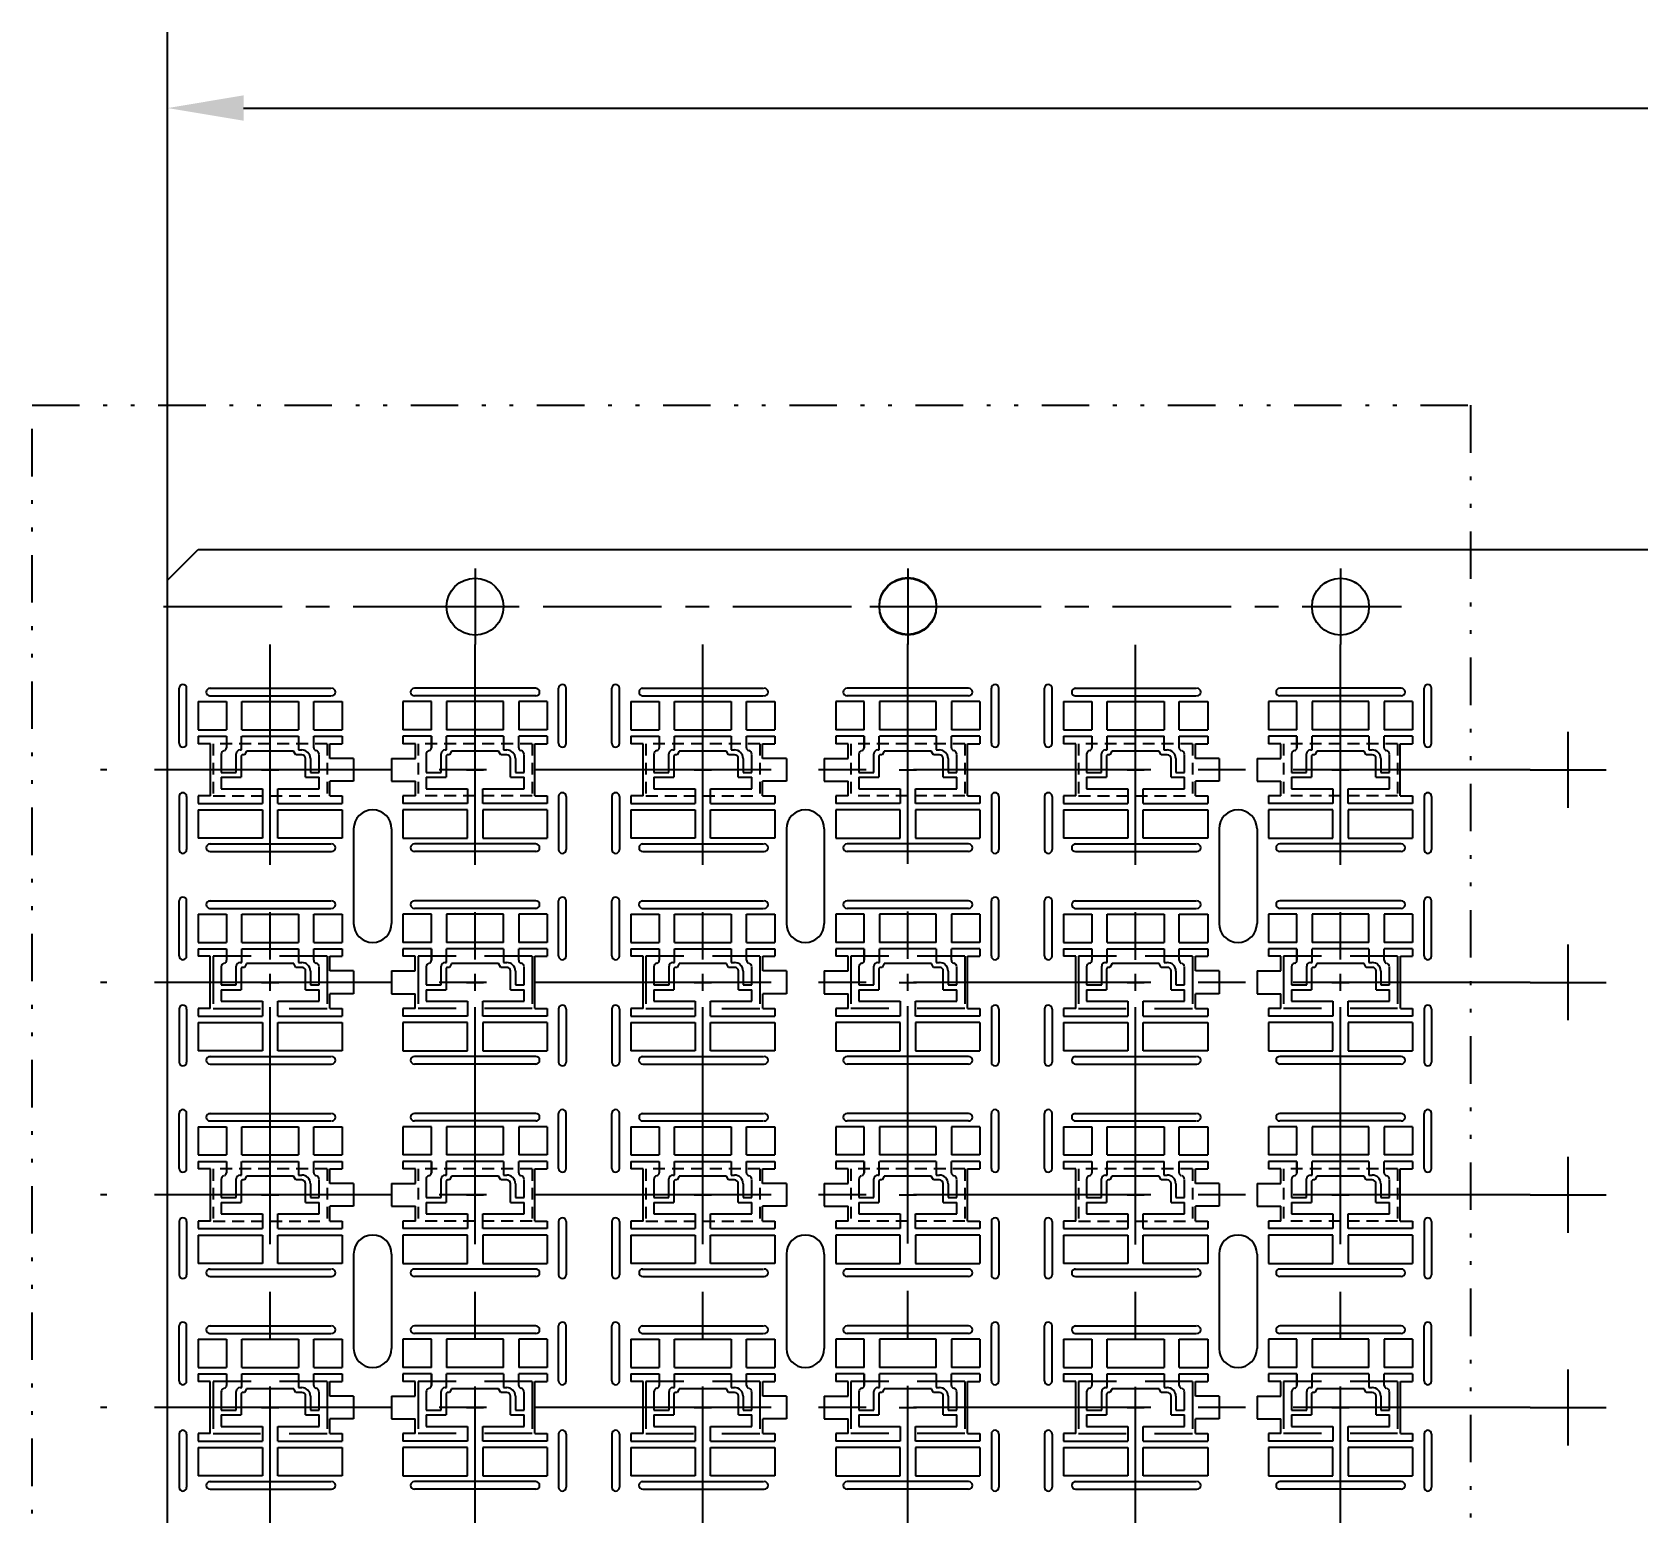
# Model space of a CAD drawing. Extents: x -243 to 181, y -292 to 90.
# Drawn here: x -233.94 to -191.63, y -205.89 to -166.88 of the extents above; entities that cross this region are included whole.
import ezdxf

# ---------------------------------------------------------------- set-up
doc = ezdxf.new("R2010")
doc.units = 0
doc.header["$LTSCALE"] = 2.5
doc.header["$MEASUREMENT"] = 0
doc.header["$PDMODE"] = 34
for name, pattern in [('CENTER', [2, 1.25, -0.25, 0.25, -0.25]), ('CENTERX2', [4, 2.5, -0.5, 0.5, -0.5]), ('DASHED', [0.8, 0.5, -0.3]), ('DIVIDE', [1.25, 0.5, -0.25, 0, -0.25, 0, -0.25])]:
    doc.linetypes.add(name, pattern=pattern)
doc.layers.get('DEFPOINTS').update_dxf_attribs({"linetype": 'CONTINUOUS'})
for name, color, linetype in [('BORDER', 10, 'DASHED'), ('CENTER', 7, 'CENTER'), ('DIM', 7, 'CONTINUOUS'), ('INNERFRAME', 5, 'CONTINUOUS'), ('LF', 5, 'CONTINUOUS')]:
    doc.layers.add(name, color=color, linetype=linetype)
doc.styles.get("Standard").update_dxf_attribs({"font": 'txt.shx', "height": 3})
doc.dimstyles.new('DIM-B', dxfattribs={"dimscale": 2, "dimtxt": 3, "dimasz": 1, "dimexe": 1, "dimexo": 0, "dimgap": 1, "dimtad": 0, "dimtih": 1, "dimtoh": 1, "dimdec": 3, "dimlfac": 0.05, "dimzin": 0, "dimdsep": 46, "dimtxsty": 'STANDARD', "dimcen": 0.5, "dimadec": 0, "dimazin": 0, "dimtp": 0.025, "dimtm": 0.025, "dimtfac": 1, "dimtdec": 3, "dimtofl": 0, "dimtmove": 0, "dimatfit": 3, "dimfxl": 1, "dimtolj": 1, "dimtzin": 0, "dimarcsym": 0})

# ---------------------------------------------------------------- blocks, each defined once
blk = doc.blocks.new('*D6')
at = {"layer": 'DEFPOINTS', "color": 0, "transparency": 16777216}
for p in [(110.417, 652.373), (-116.983, 639.933), (110.417, 639.933)]:
    blk.add_point(p, dxfattribs=at)
at = {"layer": 'DIM', "color": 0, "lineweight": -2, "transparency": 16777216}
for p, q in [((-116.983, 639.933), (-116.983, 654.373)), ((110.417, 639.933), (110.417, 654.373)), ((-114.983, 652.373), (-20.533, 652.373)), ((108.417, 652.373), (13.967, 652.373))]:
    blk.add_line(p, q, dxfattribs=at)
at = {"layer": 'DIM', "color": 0, "transparency": 16777216}
for points in [[(-114.983, 652.707), (-114.983, 652.04), (-116.983, 652.373)], [(108.417, 652.707), (108.417, 652.04), (110.417, 652.373)]]:
    blk.add_solid(points, dxfattribs=at)
at = {"layer": 'DIM', "color": 0, "transparency": 16777216, "insert": (-3.283, 652.373), "char_height": 3, "attachment_point": 5}
blk.add_mtext('\\A1;227.400%%P0.100', dxfattribs=at)
blk = doc.blocks.new('41930')
at = {"layer": 'INNERFRAME'}
for p, q in [((-221.82, 47.61), (-221.82, 41.55)), ((-213.82, 40.4), (-213.82, 47.61)), ((-183.82, 47.61), (-183.82, 40.4)), ((-175.82, 41.55), (-175.82, 47.61)), ((-224.62, 38.12), (-224.62, 28.6)), ((-216.66, 28.6), (-216.66, 38.4)), ((-214.66, 40.4), (-213.82, 40.4)), ((-214.12, 36.86), (-214.12, 26)), ((-212.34, 37.86), (-213.12, 37.86)), ((-211.22, 39.8), (-212.34, 37.86)), ((-196.32, 39.8), (-211.22, 39.8)), ((-186.42, 39.8), (-196.32, 39.8)), ((-185.3, 37.86), (-186.42, 39.8)), ((-182.12, 37.86), (-185.3, 37.86)), ((-183.82, 40.4), (-182.12, 40.4)), ((-180.12, 26), (-180.12, 35.86)), ((-177.58, 35.86), (-177.58, 28.6)), ((-173.02, 28.6), (-173.02, 37.94)), ((-224.62, 28.6), (-216.66, 28.6)), ((-224.62, 26), (-224.62, 20)), ((-224.62, 26), (-214.12, 26)), ((-180.12, 26), (-173.02, 26)), ((-177.58, 28.6), (-173.02, 28.6)), ((-173.02, 20), (-173.02, 26)), ((-224.62, 24.1), (-224.62, 20)), ((-224.62, 24.09), (-224.62, 19.99)), ((-224.62, 20), (-202.82, 20)), ((-202.82, 20), (-202.82, 12.19)), ((-194.82, 12.19), (-194.82, 20)), ((-194.82, 20), (-173.02, 20))]:
    blk.add_line(p, q, dxfattribs=at)
for centre, radius, start, end in [((-222.62, 38.12), 2, 105, 180), ((-223.32, 41.55), 1.5, 285, 360), ((-214.66, 38.4), 2, 90, 180), ((-213.12, 36.86), 1, 90, 180), ((-182.12, 35.86), 4.54, 0, 90), ((-182.12, 35.86), 2, 0, 90), ((-174.32, 41.55), 1.5, 180, 255), ((-175.02, 38.12), 2, 360, 75)]:
    blk.add_arc(centre, radius, start, end, dxfattribs=at)
blk = doc.blocks.new('002')
at = {"layer": 'BORDER'}
for p, q in [((-152.25, -237.77), (-152.25, -243.27)), ((-140.25, -237.77), (-152.25, -237.77)), ((-140.25, -237.77), (-140.25, -243.27)), ((-118.65, -237.77), (-130.65, -237.77)), ((-130.65, -237.77), (-130.65, -243.27)), ((-118.65, -237.77), (-118.65, -243.27)), ((-152.25, -243.27), (-140.25, -243.27)), ((-118.65, -243.27), (-130.65, -243.27))]:
    blk.add_line(p, q, dxfattribs=at)
at = {"layer": 'CENTER', "linetype": 'CENTER'}
for p, q in [((-146.25, -241.42), (-146.25, -239.62)), ((-124.65, -241.42), (-124.65, -239.62)), ((-147.15, -240.52), (-145.35, -240.52)), ((-125.55, -240.52), (-123.75, -240.52))]:
    blk.add_line(p, q, dxfattribs=at)
at = {"layer": 'INNERFRAME'}
for p, q in [((-150.85, -233.33), (-150.85, -236.31)), ((-149.25, -236.31), (-149.25, -233.33)), ((-143.25, -233.33), (-143.25, -236.31)), ((-141.65, -236.31), (-141.65, -233.33)), ((-129.25, -236.31), (-129.25, -233.33)), ((-127.65, -233.33), (-127.65, -236.31)), ((-121.65, -236.31), (-121.65, -233.33)), ((-120.05, -233.33), (-120.05, -236.31)), ((-129.25, -238.2), (-129.25, -236.99)), ((-147.05, -244.75), (-147.05, -247.73)), ((-145.45, -247.73), (-145.45, -244.75)), ((-125.45, -247.73), (-125.45, -244.75)), ((-123.85, -244.75), (-123.85, -247.73))]:
    blk.add_line(p, q, dxfattribs=at)
at = {"layer": 'LF'}
for p, q in [((-155.85, -237.73), (-155.85, -231.93)), ((-155.05, -237.73), (-155.05, -231.93)), ((-153.85, -233.33), (-150.85, -233.33)), ((-153.85, -233.33), (-153.85, -236.31)), ((-152.65, -231.93), (-139.85, -231.93)), ((-152.65, -232.73), (-139.85, -232.73)), ((-149.25, -233.33), (-143.25, -233.33)), ((-141.65, -233.33), (-138.65, -233.33)), ((-138.65, -233.33), (-138.65, -236.31)), ((-138.65, -233.33), (-138.65, -236.31)), ((-129.25, -233.33), (-132.25, -233.33)), ((-132.25, -233.33), (-132.25, -236.31)), ((-132.25, -233.33), (-132.25, -236.31)), ((-118.25, -231.93), (-131.05, -231.93)), ((-118.25, -232.73), (-131.05, -232.73)), ((-121.65, -233.33), (-127.65, -233.33)), ((-117.05, -233.33), (-120.05, -233.33)), ((-117.05, -233.33), (-117.05, -236.31)), ((-115.85, -237.73), (-115.85, -231.93)), ((-115.05, -237.73), (-115.05, -231.93)), ((-153.85, -236.31), (-150.85, -236.31)), ((-149.25, -236.31), (-143.25, -236.31)), ((-141.65, -236.31), (-138.65, -236.31)), ((-129.25, -236.31), (-132.25, -236.31)), ((-121.65, -236.31), (-127.65, -236.31)), ((-117.05, -236.31), (-120.05, -236.31)), ((-153.85, -236.99), (-150.85, -236.99)), ((-153.85, -236.99), (-153.85, -237.77)), ((-152.55, -237.77), (-153.85, -237.77)), ((-152.55, -243.27), (-152.55, -237.77)), ((-149.25, -236.99), (-143.25, -236.99)), ((-141.65, -236.99), (-138.65, -236.99)), ((-139.95, -239.32), (-139.95, -237.77)), ((-139.95, -237.77), (-138.65, -237.77)), ((-138.65, -236.99), (-138.65, -237.77)), ((-129.25, -236.99), (-132.25, -236.99)), ((-132.25, -236.99), (-132.25, -237.77)), ((-130.95, -237.77), (-132.25, -237.77)), ((-130.95, -239.32), (-130.95, -237.77)), ((-121.65, -236.99), (-127.65, -236.99)), ((-117.05, -236.99), (-120.05, -236.99)), ((-118.35, -243.27), (-118.35, -237.77)), ((-118.35, -237.77), (-117.05, -237.77)), ((-117.05, -236.99), (-117.05, -237.77)), ((-137.45, -239.32), (-139.95, -239.32)), ((-137.45, -239.32), (-137.45, -241.72)), ((-133.45, -239.32), (-130.95, -239.32)), ((-133.45, -239.32), (-133.45, -241.72)), ((-139.95, -243.27), (-139.95, -241.72)), ((-137.45, -241.72), (-139.95, -241.72)), ((-133.45, -241.72), (-130.95, -241.72)), ((-130.95, -243.27), (-130.95, -241.72)), ((-155.85, -243.33), (-155.85, -248.93)), ((-155.05, -243.33), (-155.05, -248.93)), ((-153.85, -243.27), (-153.85, -244.07)), ((-152.55, -243.27), (-153.85, -243.27)), ((-139.95, -243.27), (-138.65, -243.27)), ((-138.65, -243.27), (-138.65, -244.07)), ((-132.25, -243.27), (-132.25, -244.07)), ((-130.95, -243.27), (-132.25, -243.27)), ((-118.35, -243.27), (-117.05, -243.27)), ((-117.05, -243.27), (-117.05, -244.07)), ((-115.85, -243.33), (-115.85, -248.93)), ((-115.05, -243.33), (-115.05, -248.93)), ((-153.85, -244.07), (-147.05, -244.07)), ((-153.85, -244.75), (-147.05, -244.75)), ((-153.85, -244.75), (-153.85, -247.73)), ((-145.45, -244.07), (-138.65, -244.07)), ((-145.45, -244.75), (-138.65, -244.75)), ((-138.65, -244.75), (-138.65, -247.73)), ((-125.45, -244.07), (-132.25, -244.07)), ((-125.45, -244.75), (-132.25, -244.75)), ((-132.25, -244.75), (-132.25, -247.73)), ((-117.05, -244.07), (-123.85, -244.07)), ((-117.05, -244.75), (-123.85, -244.75)), ((-117.05, -244.75), (-117.05, -247.73)), ((-137.45, -246.75), (-137.45, -256.71)), ((-133.45, -246.75), (-133.45, -256.71)), ((-147.05, -247.73), (-153.85, -247.73)), ((-152.65, -248.33), (-139.85, -248.33)), ((-138.65, -247.73), (-145.45, -247.73)), ((-132.25, -247.73), (-125.45, -247.73)), ((-118.25, -248.33), (-131.05, -248.33)), ((-123.85, -247.73), (-117.05, -247.73)), ((-152.58, -249.13), (-139.78, -249.13)), ((-118.25, -249.13), (-131.05, -249.13))]:
    blk.add_line(p, q, dxfattribs=at)
for centre, radius, start, end in [((-155.45, -231.93), 0.4, 0, 180), ((-115.45, -231.93), 0.4, 0, 180), ((-152.58, -232.33), 0.4, 90, 270), ((-139.78, -232.33), 0.4, 270, 90), ((-131.05, -232.33), 0.4, 90, 270), ((-118.25, -232.33), 0.4, 270, 90), ((-155.45, -237.73), 0.4, 180, 0), ((-115.45, -237.73), 0.4, 180, 0), ((-155.45, -243.33), 0.4, 0, 180), ((-115.45, -243.33), 0.4, 0, 180), ((-135.45, -246.75), 2, 0, 180), ((-152.58, -248.73), 0.4, 90, 270), ((-139.78, -248.73), 0.4, 270, 90), ((-131.05, -248.73), 0.4, 90, 270), ((-118.25, -248.73), 0.4, 270, 90), ((-155.45, -248.93), 0.4, 180, 0), ((-115.45, -248.93), 0.4, 180, 0), ((-135.45, -256.71), 2, 180, 0)]:
    blk.add_arc(centre, radius, start, end, dxfattribs=at)
at = {"layer": 'DIM', "color": 0, "xscale": 0.2, "yscale": 0.2, "zscale": 0.2}
for p in [(-106.49, -246.51), (-84.89, -246.51)]:
    blk.add_blockref('41930', p, dxfattribs=at)
blk = doc.blocks.new('*U120')
at = {"layer": 'LF'}
for p, q in [((-4.30875, 2.15), (-1.10875, 2.15)), ((4.29125, 2.15), (1.09125, 2.15)), ((-4.30875, 1.95), (-1.10875, 1.95)), ((4.29125, 1.95), (1.09125, 1.95)), ((-4.30875, -1.95), (-1.10875, -1.95)), ((4.29125, -1.95), (1.09125, -1.95)), ((-4.29125, -2.15), (-1.09125, -2.15)), ((4.29125, -2.15), (1.09125, -2.15))]:
    blk.add_line(p, q, dxfattribs=at)
for centre, start, end in [((-4.29125, 2.05), 90, 270), ((-1.09125, 2.05), 270, 90), ((1.09125, 2.05), 90, 270), ((4.29125, 2.05), 270, 90), ((-4.29125, -2.05), 90, 270), ((-1.09125, -2.05), 270, 90), ((1.09125, -2.05), 90, 270), ((4.29125, -2.05), 270, 90)]:
    blk.add_arc(centre, 0.1, start, end, dxfattribs=at)
blk = doc.blocks.new('*U121')
at = {"layer": 'DIM', "color": 0, "linetype": 'ByBlock', "lineweight": -2, "transparency": 16777216}
for p in [(0, 0), (11.4, 0), (22.8, 0), (0, -11.2), (11.4, -11.2), (22.8, -11.2), (0, -22.4), (11.4, -22.4), (22.8, -22.4), (0, -33.6), (11.4, -33.6), (22.8, -33.6)]:
    blk.add_blockref('*U120', p, dxfattribs=at)

msp = doc.modelspace()

# ---------------------------------------------------------------- linework, layer by layer
at = {"layer": 'BORDER'}
for p, q in [((-229.1673, -191.2273), (-229.1673, -192.6023)), ((-226.1673, -191.2273), (-229.1673, -191.2273)), ((-226.1673, -191.2273), (-226.1673, -192.6023)), ((-220.7673, -191.2273), (-223.7673, -191.2273)), ((-223.7673, -191.2273), (-223.7673, -192.6023)), ((-220.7673, -191.2273), (-220.7673, -192.6023)), ((-217.7673, -191.2273), (-217.7673, -192.6023)), ((-214.7673, -191.2273), (-217.7673, -191.2273)), ((-214.7673, -191.2273), (-214.7673, -192.6023)), ((-209.3673, -191.2273), (-212.3673, -191.2273)), ((-212.3673, -191.2273), (-212.3673, -192.6023)), ((-209.3673, -191.2273), (-209.3673, -192.6023)), ((-206.3679, -191.2273), (-206.3679, -192.6023)), ((-203.3679, -191.2273), (-206.3679, -191.2273)), ((-203.3679, -191.2273), (-203.3679, -192.6023)), ((-197.9679, -191.2273), (-200.9679, -191.2273)), ((-200.9679, -191.2273), (-200.9679, -192.6023)), ((-197.9679, -191.2273), (-197.9679, -192.6023)), ((-229.1673, -192.6023), (-226.1673, -192.6023)), ((-220.7673, -192.6023), (-223.7673, -192.6023)), ((-217.7673, -192.6023), (-214.7673, -192.6023)), ((-209.3673, -192.6023), (-212.3673, -192.6023)), ((-206.3679, -192.6023), (-203.3679, -192.6023)), ((-197.9679, -192.6023), (-200.9679, -192.6023)), ((-229.1673, -202.4272), (-229.1673, -203.8022)), ((-226.1673, -202.4272), (-229.1673, -202.4272)), ((-226.1673, -202.4272), (-226.1673, -203.8022)), ((-220.7673, -202.4272), (-223.7673, -202.4272)), ((-223.7673, -202.4272), (-223.7673, -203.8022)), ((-220.7673, -202.4272), (-220.7673, -203.8022)), ((-217.7673, -202.4272), (-217.7673, -203.8022)), ((-214.7673, -202.4272), (-217.7673, -202.4272)), ((-214.7673, -202.4272), (-214.7673, -203.8022)), ((-209.3673, -202.4272), (-212.3673, -202.4272)), ((-212.3673, -202.4272), (-212.3673, -203.8022)), ((-209.3673, -202.4272), (-209.3673, -203.8022)), ((-206.3679, -202.4272), (-206.3679, -203.8022)), ((-203.3679, -202.4272), (-206.3679, -202.4272)), ((-203.3679, -202.4272), (-203.3679, -203.8022)), ((-197.9679, -202.4272), (-200.9679, -202.4272)), ((-200.9679, -202.4272), (-200.9679, -203.8022)), ((-197.9679, -202.4272), (-197.9679, -203.8022)), ((-229.1673, -203.8022), (-226.1673, -203.8022)), ((-220.7673, -203.8022), (-223.7673, -203.8022)), ((-217.7673, -203.8022), (-214.7673, -203.8022)), ((-209.3673, -203.8022), (-212.3673, -203.8022)), ((-206.3679, -203.8022), (-203.3679, -203.8022)), ((-197.9679, -203.8022), (-200.9679, -203.8022))]:
    msp.add_line(p, q, dxfattribs=at)
at = {"layer": 'CENTER'}
for p, q in [((-230.4779, -182.0149), (-197.8588, -182.0149)), ((-193.4679, -187.3148), (-193.4679, -185.3148)), ((-194.4679, -186.3148), (-192.4679, -186.3148)), ((-193.4679, -192.9148), (-193.4679, -190.9148)), ((-194.4679, -191.9148), (-192.4679, -191.9148)), ((-193.4679, -198.5148), (-193.4679, -196.5148)), ((-194.4679, -197.5148), (-192.4679, -197.5148)), ((-193.4679, -204.1147), (-193.4679, -202.1147)), ((-194.4679, -203.1147), (-192.4679, -203.1147))]:
    msp.add_line(p, q, dxfattribs=at)
at = {"layer": 'CENTER', "linetype": 'CENTER'}
for p, q in [((-227.8923, -191.9148), (-227.4423, -191.9148)), ((-227.6673, -192.1398), (-227.6673, -191.6898)), ((-222.4923, -191.9148), (-222.0423, -191.9148)), ((-222.2673, -192.1398), (-222.2673, -191.6898)), ((-216.4923, -191.9148), (-216.0423, -191.9148)), ((-216.2673, -192.1398), (-216.2673, -191.6898)), ((-211.0923, -191.9148), (-210.6423, -191.9148)), ((-210.8673, -192.1398), (-210.8673, -191.6898)), ((-205.0929, -191.9148), (-204.6429, -191.9148)), ((-204.8679, -192.1398), (-204.8679, -191.6898)), ((-199.6929, -191.9148), (-199.2429, -191.9148)), ((-199.4679, -192.1398), (-199.4679, -191.6898)), ((-227.6673, -203.3397), (-227.6673, -202.8897)), ((-222.2673, -203.3397), (-222.2673, -202.8897)), ((-216.2673, -203.3397), (-216.2673, -202.8897)), ((-210.8673, -203.3397), (-210.8673, -202.8897)), ((-204.8679, -203.3397), (-204.8679, -202.8897)), ((-199.4679, -203.3397), (-199.4679, -202.8897)), ((-227.8923, -203.1147), (-227.4423, -203.1147)), ((-222.4923, -203.1147), (-222.0423, -203.1147)), ((-216.4923, -203.1147), (-216.0423, -203.1147)), ((-211.0923, -203.1147), (-210.6423, -203.1147)), ((-205.0929, -203.1147), (-204.6429, -203.1147)), ((-199.6929, -203.1147), (-199.2429, -203.1147))]:
    msp.add_line(p, q, dxfattribs=at)
at = {"layer": 'DIM'}
for p, q in [((-222.2679, -181.0149), (-222.2679, -183.0149)), ((-210.8679, -181.0149), (-210.8679, -183.0149)), ((-199.4679, -181.0149), (-199.4679, -183.0149)), ((-223.2679, -182.0149), (-221.2679, -182.0149)), ((-211.8679, -182.0149), (-209.8679, -182.0149)), ((-200.4679, -182.0149), (-198.4679, -182.0149))]:
    msp.add_line(p, q, dxfattribs=at)
at = {"layer": 'DIM', "linetype": 'CENTERX2'}
for p, q in [((-227.6673, -228.8149), (-227.6673, -183.0149)), ((-222.2673, -228.8149), (-222.2673, -183.0149)), ((-216.2673, -228.8149), (-216.2673, -183.0149)), ((-210.8675, -228.7949), (-210.8675, -182.9949)), ((-204.8679, -228.8182), (-204.8679, -183.0182)), ((-199.4679, -228.8149), (-199.4679, -183.0149)), ((-194.4679, -186.3148), (-232.136, -186.3148)), ((-194.4679, -191.9148), (-232.136, -191.9148)), ((-194.4679, -197.5148), (-232.136, -197.5148)), ((-194.4679, -203.1147), (-232.136, -203.1147))]:
    msp.add_line(p, q, dxfattribs=at)
at = {"layer": 'DIM', "linetype": 'DIVIDE'}
msp.add_lwpolyline([(-233.9383, -176.7095), (-196.0477, -176.7095), (-196.0477, -235.1098), (-233.9383, -235.1098)], close=True, dxfattribs=at)
at = {"layer": 'INNERFRAME'}
for p, q in [((-228.8173, -190.1169), (-228.8173, -190.8614)), ((-228.4173, -190.8614), (-228.4173, -190.1169)), ((-226.9173, -190.1169), (-226.9173, -190.8614)), ((-226.5173, -190.8614), (-226.5173, -190.1169)), ((-223.4173, -190.8614), (-223.4173, -190.1169)), ((-223.0173, -190.1169), (-223.0173, -190.8614)), ((-221.5173, -190.8614), (-221.5173, -190.1169)), ((-221.1173, -190.1169), (-221.1173, -190.8614)), ((-217.4173, -190.1169), (-217.4173, -190.8614)), ((-217.0173, -190.8614), (-217.0173, -190.1169)), ((-215.5173, -190.1169), (-215.5173, -190.8614)), ((-215.1173, -190.8614), (-215.1173, -190.1169)), ((-212.0173, -190.8614), (-212.0173, -190.1169)), ((-211.6173, -190.1169), (-211.6173, -190.8614)), ((-210.1173, -190.8614), (-210.1173, -190.1169)), ((-209.7173, -190.1169), (-209.7173, -190.8614)), ((-206.0179, -190.1169), (-206.0179, -190.8614)), ((-205.6179, -190.8614), (-205.6179, -190.1169)), ((-204.1179, -190.1169), (-204.1179, -190.8614)), ((-203.7179, -190.8614), (-203.7179, -190.1169)), ((-200.6179, -190.8614), (-200.6179, -190.1169)), ((-200.2179, -190.1169), (-200.2179, -190.8614)), ((-198.7179, -190.8614), (-198.7179, -190.1169)), ((-198.3179, -190.1169), (-198.3179, -190.8614)), ((-223.4173, -191.3343), (-223.4173, -191.0314)), ((-212.0173, -191.3343), (-212.0173, -191.0314)), ((-200.6179, -191.3343), (-200.6179, -191.0314)), ((-227.8673, -192.9723), (-227.8673, -193.7169)), ((-227.4673, -193.7169), (-227.4673, -192.9723)), ((-222.4673, -193.7169), (-222.4673, -192.9723)), ((-222.0673, -192.9723), (-222.0673, -193.7169)), ((-216.4673, -192.9723), (-216.4673, -193.7169)), ((-216.0673, -193.7169), (-216.0673, -192.9723)), ((-211.0673, -193.7169), (-211.0673, -192.9723)), ((-210.6673, -192.9723), (-210.6673, -193.7169)), ((-205.0679, -192.9723), (-205.0679, -193.7169)), ((-204.6679, -193.7169), (-204.6679, -192.9723)), ((-199.6679, -193.7169), (-199.6679, -192.9723)), ((-199.2679, -192.9723), (-199.2679, -193.7169)), ((-228.8173, -201.3168), (-228.8173, -202.0613)), ((-228.4173, -202.0613), (-228.4173, -201.3168)), ((-226.9173, -201.3168), (-226.9173, -202.0613)), ((-226.5173, -202.0613), (-226.5173, -201.3168)), ((-223.4173, -202.0613), (-223.4173, -201.3168)), ((-223.0173, -201.3168), (-223.0173, -202.0613)), ((-221.5173, -202.0613), (-221.5173, -201.3168)), ((-221.1173, -201.3168), (-221.1173, -202.0613)), ((-217.4173, -201.3168), (-217.4173, -202.0613)), ((-217.0173, -202.0613), (-217.0173, -201.3168)), ((-215.5173, -201.3168), (-215.5173, -202.0613)), ((-215.1173, -202.0613), (-215.1173, -201.3168)), ((-212.0173, -202.0613), (-212.0173, -201.3168)), ((-211.6173, -201.3168), (-211.6173, -202.0613)), ((-210.1173, -202.0613), (-210.1173, -201.3168)), ((-209.7173, -201.3168), (-209.7173, -202.0613)), ((-206.0179, -201.3168), (-206.0179, -202.0613)), ((-205.6179, -202.0613), (-205.6179, -201.3168)), ((-204.1179, -201.3168), (-204.1179, -202.0613)), ((-203.7179, -202.0613), (-203.7179, -201.3168)), ((-200.6179, -202.0613), (-200.6179, -201.3168)), ((-200.2179, -201.3168), (-200.2179, -202.0613)), ((-198.7179, -202.0613), (-198.7179, -201.3168)), ((-198.3179, -201.3168), (-198.3179, -202.0613)), ((-223.4173, -202.5342), (-223.4173, -202.2313)), ((-212.0173, -202.5342), (-212.0173, -202.2313)), ((-200.6179, -202.5342), (-200.6179, -202.2313)), ((-227.8673, -204.1722), (-227.8673, -204.9168)), ((-227.4673, -204.9168), (-227.4673, -204.1722)), ((-222.4673, -204.9168), (-222.4673, -204.1722)), ((-222.0673, -204.1722), (-222.0673, -204.9168)), ((-216.4673, -204.1722), (-216.4673, -204.9168)), ((-216.0673, -204.9168), (-216.0673, -204.1722)), ((-211.0673, -204.9168), (-211.0673, -204.1722)), ((-210.6673, -204.1722), (-210.6673, -204.9168)), ((-205.0679, -204.1722), (-205.0679, -204.9168)), ((-204.6679, -204.9168), (-204.6679, -204.1722)), ((-199.6679, -204.9168), (-199.6679, -204.1722)), ((-199.2679, -204.1722), (-199.2679, -204.9168))]:
    msp.add_line(p, q, dxfattribs=at)
at = {"layer": 'LF'}
for p, q in [((-230.3679, -181.3199), (-229.5629, -180.5149)), ((-229.5629, -180.5149), (-3.7729, -180.5149)), ((-229.5629, -180.5149), (-197.917, -180.5149)), ((-230.3679, -230.5099), (-230.3679, -181.3199)), ((-230.0673, -191.2169), (-230.0673, -189.7669)), ((-229.8673, -191.2169), (-229.8673, -189.7669)), ((-220.0673, -191.2169), (-220.0673, -189.7669)), ((-219.8673, -191.2169), (-219.8673, -189.7669)), ((-218.6673, -191.2169), (-218.6673, -189.7669)), ((-218.4673, -191.2169), (-218.4673, -189.7669)), ((-208.6673, -191.2169), (-208.6673, -189.7669)), ((-208.4673, -191.2169), (-208.4673, -189.7669)), ((-207.2679, -191.2169), (-207.2679, -189.7669)), ((-207.0679, -191.2169), (-207.0679, -189.7669)), ((-197.2679, -191.2169), (-197.2679, -189.7669)), ((-197.0679, -191.2169), (-197.0679, -189.7669)), ((-229.5673, -190.1169), (-228.8173, -190.1169)), ((-229.5673, -190.1169), (-229.5673, -190.8614)), ((-228.4173, -190.1169), (-226.9173, -190.1169)), ((-226.5173, -190.1169), (-225.7673, -190.1169)), ((-225.7673, -190.1169), (-225.7673, -190.8614)), ((-225.7673, -190.1169), (-225.7673, -190.8614)), ((-223.4173, -190.1169), (-224.1673, -190.1169)), ((-224.1673, -190.1169), (-224.1673, -190.8614)), ((-224.1673, -190.1169), (-224.1673, -190.8614)), ((-221.5173, -190.1169), (-223.0173, -190.1169)), ((-220.3673, -190.1169), (-221.1173, -190.1169)), ((-220.3673, -190.1169), (-220.3673, -190.8614)), ((-218.1673, -190.1169), (-217.4173, -190.1169)), ((-218.1673, -190.1169), (-218.1673, -190.8614)), ((-217.0173, -190.1169), (-215.5173, -190.1169)), ((-215.1173, -190.1169), (-214.3673, -190.1169)), ((-214.3673, -190.1169), (-214.3673, -190.8614)), ((-214.3673, -190.1169), (-214.3673, -190.8614)), ((-212.0173, -190.1169), (-212.7673, -190.1169)), ((-212.7673, -190.1169), (-212.7673, -190.8614)), ((-212.7673, -190.1169), (-212.7673, -190.8614)), ((-210.1173, -190.1169), (-211.6173, -190.1169)), ((-208.9673, -190.1169), (-209.7173, -190.1169)), ((-208.9673, -190.1169), (-208.9673, -190.8614)), ((-206.7679, -190.1169), (-206.0179, -190.1169)), ((-206.7679, -190.1169), (-206.7679, -190.8614)), ((-205.6179, -190.1169), (-204.1179, -190.1169)), ((-203.7179, -190.1169), (-202.9679, -190.1169)), ((-202.9679, -190.1169), (-202.9679, -190.8614)), ((-202.9679, -190.1169), (-202.9679, -190.8614)), ((-200.6179, -190.1169), (-201.3679, -190.1169)), ((-201.3679, -190.1169), (-201.3679, -190.8614)), ((-201.3679, -190.1169), (-201.3679, -190.8614)), ((-198.7179, -190.1169), (-200.2179, -190.1169)), ((-197.5679, -190.1169), (-198.3179, -190.1169)), ((-197.5679, -190.1169), (-197.5679, -190.8614)), ((-229.5673, -190.8614), (-228.8173, -190.8614)), ((-229.5673, -191.0314), (-228.8173, -191.0314)), ((-229.5673, -191.0314), (-229.5673, -191.2273)), ((-228.4173, -190.8614), (-226.9173, -190.8614)), ((-228.4173, -191.0314), (-226.9173, -191.0314)), ((-226.5173, -190.8614), (-225.7673, -190.8614)), ((-226.5173, -191.0314), (-225.7673, -191.0314)), ((-225.7673, -191.0314), (-225.7673, -191.2273)), ((-223.4173, -190.8614), (-224.1673, -190.8614)), ((-223.4173, -191.0314), (-224.1673, -191.0314)), ((-224.1673, -191.0314), (-224.1673, -191.2273)), ((-221.5173, -190.8614), (-223.0173, -190.8614)), ((-221.5173, -191.0314), (-223.0173, -191.0314)), ((-220.3673, -190.8614), (-221.1173, -190.8614)), ((-220.3673, -191.0314), (-221.1173, -191.0314)), ((-220.3673, -191.0314), (-220.3673, -191.2273)), ((-218.1673, -190.8614), (-217.4173, -190.8614)), ((-218.1673, -191.0314), (-217.4173, -191.0314)), ((-218.1673, -191.0314), (-218.1673, -191.2273)), ((-217.0173, -190.8614), (-215.5173, -190.8614)), ((-217.0173, -191.0314), (-215.5173, -191.0314)), ((-215.1173, -190.8614), (-214.3673, -190.8614)), ((-215.1173, -191.0314), (-214.3673, -191.0314)), ((-214.3673, -191.0314), (-214.3673, -191.2273)), ((-212.0173, -190.8614), (-212.7673, -190.8614)), ((-212.0173, -191.0314), (-212.7673, -191.0314)), ((-212.7673, -191.0314), (-212.7673, -191.2273)), ((-210.1173, -190.8614), (-211.6173, -190.8614)), ((-210.1173, -191.0314), (-211.6173, -191.0314)), ((-208.9673, -190.8614), (-209.7173, -190.8614)), ((-208.9673, -191.0314), (-209.7173, -191.0314)), ((-208.9673, -191.0314), (-208.9673, -191.2273)), ((-206.7679, -190.8614), (-206.0179, -190.8614)), ((-206.7679, -191.0314), (-206.0179, -191.0314)), ((-206.7679, -191.0314), (-206.7679, -191.2273)), ((-205.6179, -190.8614), (-204.1179, -190.8614)), ((-205.6179, -191.0314), (-204.1179, -191.0314)), ((-203.7179, -190.8614), (-202.9679, -190.8614)), ((-203.7179, -191.0314), (-202.9679, -191.0314)), ((-202.9679, -191.0314), (-202.9679, -191.2273)), ((-200.6179, -190.8614), (-201.3679, -190.8614)), ((-200.6179, -191.0314), (-201.3679, -191.0314)), ((-201.3679, -191.0314), (-201.3679, -191.2273)), ((-198.7179, -190.8614), (-200.2179, -190.8614)), ((-198.7179, -191.0314), (-200.2179, -191.0314)), ((-197.5679, -190.8614), (-198.3179, -190.8614)), ((-197.5679, -191.0314), (-198.3179, -191.0314)), ((-197.5679, -191.0314), (-197.5679, -191.2273)), ((-229.2433, -191.2273), (-229.5673, -191.2273)), ((-229.2433, -192.6023), (-229.2433, -191.2273)), ((-226.0913, -191.6148), (-226.0913, -191.2273)), ((-226.0913, -191.2273), (-225.7673, -191.2273)), ((-225.4673, -191.6148), (-226.0913, -191.6148)), ((-225.4673, -191.6148), (-225.4673, -192.2148)), ((-224.4673, -191.6148), (-223.8433, -191.6148)), ((-224.4673, -191.6148), (-224.4673, -192.2148)), ((-223.8433, -191.2273), (-224.1673, -191.2273)), ((-223.8433, -191.6148), (-223.8433, -191.2273)), ((-220.6913, -192.6023), (-220.6913, -191.2273)), ((-220.6913, -191.2273), (-220.3673, -191.2273)), ((-217.8433, -191.2273), (-218.1673, -191.2273)), ((-217.8433, -192.6023), (-217.8433, -191.2273)), ((-214.6913, -191.6148), (-214.6913, -191.2273)), ((-214.6913, -191.2273), (-214.3673, -191.2273)), ((-214.0673, -191.6148), (-214.6913, -191.6148)), ((-214.0673, -191.6148), (-214.0673, -192.2148)), ((-213.0673, -191.6148), (-212.4433, -191.6148)), ((-213.0673, -191.6148), (-213.0673, -192.2148)), ((-212.4433, -191.2273), (-212.7673, -191.2273)), ((-212.4433, -191.6148), (-212.4433, -191.2273)), ((-209.2913, -192.6023), (-209.2913, -191.2273)), ((-209.2913, -191.2273), (-208.9673, -191.2273)), ((-206.4439, -191.2273), (-206.7679, -191.2273)), ((-206.4439, -192.6023), (-206.4439, -191.2273)), ((-203.2919, -191.6148), (-203.2919, -191.2273)), ((-203.2919, -191.2273), (-202.9679, -191.2273)), ((-202.6679, -191.6148), (-203.2919, -191.6148)), ((-202.6679, -191.6148), (-202.6679, -192.2148)), ((-201.6679, -191.6148), (-201.0439, -191.6148)), ((-201.6679, -191.6148), (-201.6679, -192.2148)), ((-201.0439, -191.2273), (-201.3679, -191.2273)), ((-201.0439, -191.6148), (-201.0439, -191.2273)), ((-197.8919, -192.6023), (-197.8919, -191.2273)), ((-197.8919, -191.2273), (-197.5679, -191.2273)), ((-226.0913, -192.6023), (-226.0913, -192.2148)), ((-225.4673, -192.2148), (-226.0913, -192.2148)), ((-224.4673, -192.2148), (-223.8433, -192.2148)), ((-223.8433, -192.6023), (-223.8433, -192.2148)), ((-214.6913, -192.6023), (-214.6913, -192.2148)), ((-214.0673, -192.2148), (-214.6913, -192.2148)), ((-213.0673, -192.2148), (-212.4433, -192.2148)), ((-212.4433, -192.6023), (-212.4433, -192.2148)), ((-203.2919, -192.6023), (-203.2919, -192.2148)), ((-202.6679, -192.2148), (-203.2919, -192.2148)), ((-201.6679, -192.2148), (-201.0439, -192.2148)), ((-201.0439, -192.6023), (-201.0439, -192.2148)), ((-230.0673, -192.6169), (-230.0673, -194.0169)), ((-229.8673, -192.6169), (-229.8673, -194.0169)), ((-229.5673, -192.6023), (-229.5673, -192.8023)), ((-229.2433, -192.6023), (-229.5673, -192.6023)), ((-229.5673, -192.8023), (-227.8673, -192.8023)), ((-227.4673, -192.8023), (-225.7673, -192.8023)), ((-226.0913, -192.6023), (-225.7673, -192.6023)), ((-225.7673, -192.6023), (-225.7673, -192.8023)), ((-224.1673, -192.6023), (-224.1673, -192.8023)), ((-223.8433, -192.6023), (-224.1673, -192.6023)), ((-222.4673, -192.8023), (-224.1673, -192.8023)), ((-220.3673, -192.8023), (-222.0673, -192.8023)), ((-220.6913, -192.6023), (-220.3673, -192.6023)), ((-220.3673, -192.6023), (-220.3673, -192.8023)), ((-220.0673, -192.6169), (-220.0673, -194.0169)), ((-219.8673, -192.6169), (-219.8673, -194.0169)), ((-218.6673, -192.6169), (-218.6673, -194.0169)), ((-218.4673, -192.6169), (-218.4673, -194.0169)), ((-218.1673, -192.6023), (-218.1673, -192.8023)), ((-217.8433, -192.6023), (-218.1673, -192.6023)), ((-218.1673, -192.8023), (-216.4673, -192.8023)), ((-216.0673, -192.8023), (-214.3673, -192.8023)), ((-214.6913, -192.6023), (-214.3673, -192.6023)), ((-214.3673, -192.6023), (-214.3673, -192.8023)), ((-212.7673, -192.6023), (-212.7673, -192.8023)), ((-212.4433, -192.6023), (-212.7673, -192.6023)), ((-211.0673, -192.8023), (-212.7673, -192.8023)), ((-208.9673, -192.8023), (-210.6673, -192.8023)), ((-209.2913, -192.6023), (-208.9673, -192.6023)), ((-208.9673, -192.6023), (-208.9673, -192.8023)), ((-208.6673, -192.6169), (-208.6673, -194.0169)), ((-208.4673, -192.6169), (-208.4673, -194.0169)), ((-207.2679, -192.6169), (-207.2679, -194.0169)), ((-207.0679, -192.6169), (-207.0679, -194.0169)), ((-206.7679, -192.6023), (-206.7679, -192.8023)), ((-206.4439, -192.6023), (-206.7679, -192.6023)), ((-206.7679, -192.8023), (-205.0679, -192.8023)), ((-204.6679, -192.8023), (-202.9679, -192.8023)), ((-203.2919, -192.6023), (-202.9679, -192.6023)), ((-202.9679, -192.6023), (-202.9679, -192.8023)), ((-201.3679, -192.6023), (-201.3679, -192.8023)), ((-201.0439, -192.6023), (-201.3679, -192.6023)), ((-199.6679, -192.8023), (-201.3679, -192.8023)), ((-197.5679, -192.8023), (-199.2679, -192.8023)), ((-197.8919, -192.6023), (-197.5679, -192.6023)), ((-197.5679, -192.6023), (-197.5679, -192.8023)), ((-197.2679, -192.6169), (-197.2679, -194.0169)), ((-197.0679, -192.6169), (-197.0679, -194.0169)), ((-229.5673, -192.9723), (-227.8673, -192.9723)), ((-229.5673, -192.9723), (-229.5673, -193.7169)), ((-227.4673, -192.9723), (-225.7673, -192.9723)), ((-225.7673, -192.9723), (-225.7673, -193.7169)), ((-222.4673, -192.9723), (-224.1673, -192.9723)), ((-224.1673, -192.9723), (-224.1673, -193.7169)), ((-220.3673, -192.9723), (-222.0673, -192.9723)), ((-220.3673, -192.9723), (-220.3673, -193.7169)), ((-218.1673, -192.9723), (-216.4673, -192.9723)), ((-218.1673, -192.9723), (-218.1673, -193.7169)), ((-216.0673, -192.9723), (-214.3673, -192.9723)), ((-214.3673, -192.9723), (-214.3673, -193.7169)), ((-211.0673, -192.9723), (-212.7673, -192.9723)), ((-212.7673, -192.9723), (-212.7673, -193.7169)), ((-208.9673, -192.9723), (-210.6673, -192.9723)), ((-208.9673, -192.9723), (-208.9673, -193.7169)), ((-206.7679, -192.9723), (-205.0679, -192.9723)), ((-206.7679, -192.9723), (-206.7679, -193.7169)), ((-204.6679, -192.9723), (-202.9679, -192.9723)), ((-202.9679, -192.9723), (-202.9679, -193.7169)), ((-199.6679, -192.9723), (-201.3679, -192.9723)), ((-201.3679, -192.9723), (-201.3679, -193.7169)), ((-197.5679, -192.9723), (-199.2679, -192.9723)), ((-197.5679, -192.9723), (-197.5679, -193.7169)), ((-227.8673, -193.7169), (-229.5673, -193.7169)), ((-225.7673, -193.7169), (-227.4673, -193.7169)), ((-224.1673, -193.7169), (-222.4673, -193.7169)), ((-222.0673, -193.7169), (-220.3673, -193.7169)), ((-216.4673, -193.7169), (-218.1673, -193.7169)), ((-214.3673, -193.7169), (-216.0673, -193.7169)), ((-212.7673, -193.7169), (-211.0673, -193.7169)), ((-210.6673, -193.7169), (-208.9673, -193.7169)), ((-205.0679, -193.7169), (-206.7679, -193.7169)), ((-202.9679, -193.7169), (-204.6679, -193.7169)), ((-201.3679, -193.7169), (-199.6679, -193.7169)), ((-199.2679, -193.7169), (-197.5679, -193.7169)), ((-230.0673, -202.4168), (-230.0673, -200.9668)), ((-229.8673, -202.4168), (-229.8673, -200.9668)), ((-229.5673, -201.3168), (-228.8173, -201.3168)), ((-229.5673, -201.3168), (-229.5673, -202.0613)), ((-228.4173, -201.3168), (-226.9173, -201.3168)), ((-226.5173, -201.3168), (-225.7673, -201.3168)), ((-225.7673, -201.3168), (-225.7673, -202.0613)), ((-225.7673, -201.3168), (-225.7673, -202.0613)), ((-223.4173, -201.3168), (-224.1673, -201.3168)), ((-224.1673, -201.3168), (-224.1673, -202.0613)), ((-224.1673, -201.3168), (-224.1673, -202.0613)), ((-221.5173, -201.3168), (-223.0173, -201.3168)), ((-220.3673, -201.3168), (-221.1173, -201.3168)), ((-220.3673, -201.3168), (-220.3673, -202.0613)), ((-220.0673, -202.4168), (-220.0673, -200.9668)), ((-219.8673, -202.4168), (-219.8673, -200.9668)), ((-218.6673, -202.4168), (-218.6673, -200.9668)), ((-218.4673, -202.4168), (-218.4673, -200.9668)), ((-218.1673, -201.3168), (-217.4173, -201.3168)), ((-218.1673, -201.3168), (-218.1673, -202.0613)), ((-217.0173, -201.3168), (-215.5173, -201.3168)), ((-215.1173, -201.3168), (-214.3673, -201.3168)), ((-214.3673, -201.3168), (-214.3673, -202.0613)), ((-214.3673, -201.3168), (-214.3673, -202.0613)), ((-212.0173, -201.3168), (-212.7673, -201.3168)), ((-212.7673, -201.3168), (-212.7673, -202.0613)), ((-212.7673, -201.3168), (-212.7673, -202.0613)), ((-210.1173, -201.3168), (-211.6173, -201.3168)), ((-208.9673, -201.3168), (-209.7173, -201.3168)), ((-208.9673, -201.3168), (-208.9673, -202.0613)), ((-208.6673, -202.4168), (-208.6673, -200.9668)), ((-208.4673, -202.4168), (-208.4673, -200.9668)), ((-207.2679, -202.4168), (-207.2679, -200.9668)), ((-207.0679, -202.4168), (-207.0679, -200.9668)), ((-206.7679, -201.3168), (-206.0179, -201.3168)), ((-206.7679, -201.3168), (-206.7679, -202.0613)), ((-205.6179, -201.3168), (-204.1179, -201.3168)), ((-203.7179, -201.3168), (-202.9679, -201.3168)), ((-202.9679, -201.3168), (-202.9679, -202.0613)), ((-202.9679, -201.3168), (-202.9679, -202.0613)), ((-200.6179, -201.3168), (-201.3679, -201.3168)), ((-201.3679, -201.3168), (-201.3679, -202.0613)), ((-201.3679, -201.3168), (-201.3679, -202.0613)), ((-198.7179, -201.3168), (-200.2179, -201.3168)), ((-197.5679, -201.3168), (-198.3179, -201.3168)), ((-197.5679, -201.3168), (-197.5679, -202.0613)), ((-197.2679, -202.4168), (-197.2679, -200.9668)), ((-197.0679, -202.4168), (-197.0679, -200.9668)), ((-229.5673, -202.0613), (-228.8173, -202.0613)), ((-228.4173, -202.0613), (-226.9173, -202.0613)), ((-226.5173, -202.0613), (-225.7673, -202.0613)), ((-223.4173, -202.0613), (-224.1673, -202.0613)), ((-221.5173, -202.0613), (-223.0173, -202.0613)), ((-220.3673, -202.0613), (-221.1173, -202.0613)), ((-218.1673, -202.0613), (-217.4173, -202.0613)), ((-217.0173, -202.0613), (-215.5173, -202.0613)), ((-215.1173, -202.0613), (-214.3673, -202.0613)), ((-212.0173, -202.0613), (-212.7673, -202.0613)), ((-210.1173, -202.0613), (-211.6173, -202.0613)), ((-208.9673, -202.0613), (-209.7173, -202.0613)), ((-206.7679, -202.0613), (-206.0179, -202.0613)), ((-205.6179, -202.0613), (-204.1179, -202.0613)), ((-203.7179, -202.0613), (-202.9679, -202.0613)), ((-200.6179, -202.0613), (-201.3679, -202.0613)), ((-198.7179, -202.0613), (-200.2179, -202.0613)), ((-197.5679, -202.0613), (-198.3179, -202.0613)), ((-229.5673, -202.2313), (-228.8173, -202.2313)), ((-229.5673, -202.2313), (-229.5673, -202.4272)), ((-229.2433, -202.4272), (-229.5673, -202.4272)), ((-229.2433, -203.8022), (-229.2433, -202.4272)), ((-228.4173, -202.2313), (-226.9173, -202.2313)), ((-226.5173, -202.2313), (-225.7673, -202.2313)), ((-226.0913, -202.8147), (-226.0913, -202.4272)), ((-226.0913, -202.4272), (-225.7673, -202.4272)), ((-225.7673, -202.2313), (-225.7673, -202.4272)), ((-223.4173, -202.2313), (-224.1673, -202.2313)), ((-224.1673, -202.2313), (-224.1673, -202.4272)), ((-223.8433, -202.4272), (-224.1673, -202.4272)), ((-223.8433, -202.8147), (-223.8433, -202.4272)), ((-221.5173, -202.2313), (-223.0173, -202.2313)), ((-220.3673, -202.2313), (-221.1173, -202.2313)), ((-220.6913, -203.8022), (-220.6913, -202.4272)), ((-220.6913, -202.4272), (-220.3673, -202.4272)), ((-220.3673, -202.2313), (-220.3673, -202.4272)), ((-218.1673, -202.2313), (-217.4173, -202.2313)), ((-218.1673, -202.2313), (-218.1673, -202.4272)), ((-217.8433, -202.4272), (-218.1673, -202.4272)), ((-217.8433, -203.8022), (-217.8433, -202.4272)), ((-217.0173, -202.2313), (-215.5173, -202.2313)), ((-215.1173, -202.2313), (-214.3673, -202.2313)), ((-214.6913, -202.8147), (-214.6913, -202.4272)), ((-214.6913, -202.4272), (-214.3673, -202.4272)), ((-214.3673, -202.2313), (-214.3673, -202.4272)), ((-212.0173, -202.2313), (-212.7673, -202.2313)), ((-212.7673, -202.2313), (-212.7673, -202.4272)), ((-212.4433, -202.4272), (-212.7673, -202.4272)), ((-212.4433, -202.8147), (-212.4433, -202.4272)), ((-210.1173, -202.2313), (-211.6173, -202.2313)), ((-208.9673, -202.2313), (-209.7173, -202.2313)), ((-209.2913, -203.8022), (-209.2913, -202.4272)), ((-209.2913, -202.4272), (-208.9673, -202.4272)), ((-208.9673, -202.2313), (-208.9673, -202.4272)), ((-206.7679, -202.2313), (-206.0179, -202.2313)), ((-206.7679, -202.2313), (-206.7679, -202.4272)), ((-206.4439, -202.4272), (-206.7679, -202.4272)), ((-206.4439, -203.8022), (-206.4439, -202.4272)), ((-205.6179, -202.2313), (-204.1179, -202.2313)), ((-203.7179, -202.2313), (-202.9679, -202.2313)), ((-203.2919, -202.8147), (-203.2919, -202.4272)), ((-203.2919, -202.4272), (-202.9679, -202.4272)), ((-202.9679, -202.2313), (-202.9679, -202.4272)), ((-200.6179, -202.2313), (-201.3679, -202.2313)), ((-201.3679, -202.2313), (-201.3679, -202.4272)), ((-201.0439, -202.4272), (-201.3679, -202.4272)), ((-201.0439, -202.8147), (-201.0439, -202.4272)), ((-198.7179, -202.2313), (-200.2179, -202.2313)), ((-197.5679, -202.2313), (-198.3179, -202.2313)), ((-197.8919, -203.8022), (-197.8919, -202.4272)), ((-197.8919, -202.4272), (-197.5679, -202.4272)), ((-197.5679, -202.2313), (-197.5679, -202.4272)), ((-225.4673, -202.8147), (-226.0913, -202.8147)), ((-225.4673, -202.8147), (-225.4673, -203.4147)), ((-224.4673, -202.8147), (-223.8433, -202.8147)), ((-224.4673, -202.8147), (-224.4673, -203.4147)), ((-214.0673, -202.8147), (-214.6913, -202.8147)), ((-214.0673, -202.8147), (-214.0673, -203.4147)), ((-213.0673, -202.8147), (-212.4433, -202.8147)), ((-213.0673, -202.8147), (-213.0673, -203.4147)), ((-202.6679, -202.8147), (-203.2919, -202.8147)), ((-202.6679, -202.8147), (-202.6679, -203.4147)), ((-201.6679, -202.8147), (-201.0439, -202.8147)), ((-201.6679, -202.8147), (-201.6679, -203.4147)), ((-226.0913, -203.8022), (-226.0913, -203.4147)), ((-225.4673, -203.4147), (-226.0913, -203.4147)), ((-224.4673, -203.4147), (-223.8433, -203.4147)), ((-223.8433, -203.8022), (-223.8433, -203.4147)), ((-214.6913, -203.8022), (-214.6913, -203.4147)), ((-214.0673, -203.4147), (-214.6913, -203.4147)), ((-213.0673, -203.4147), (-212.4433, -203.4147)), ((-212.4433, -203.8022), (-212.4433, -203.4147)), ((-203.2919, -203.8022), (-203.2919, -203.4147)), ((-202.6679, -203.4147), (-203.2919, -203.4147)), ((-201.6679, -203.4147), (-201.0439, -203.4147)), ((-201.0439, -203.8022), (-201.0439, -203.4147)), ((-230.0673, -203.8168), (-230.0673, -205.2168)), ((-229.8673, -203.8168), (-229.8673, -205.2168)), ((-229.5673, -203.8022), (-229.5673, -204.0022)), ((-229.2433, -203.8022), (-229.5673, -203.8022)), ((-226.0913, -203.8022), (-225.7673, -203.8022)), ((-225.7673, -203.8022), (-225.7673, -204.0022)), ((-224.1673, -203.8022), (-224.1673, -204.0022)), ((-223.8433, -203.8022), (-224.1673, -203.8022)), ((-220.6913, -203.8022), (-220.3673, -203.8022)), ((-220.3673, -203.8022), (-220.3673, -204.0022)), ((-220.0673, -203.8168), (-220.0673, -205.2168)), ((-219.8673, -203.8168), (-219.8673, -205.2168)), ((-218.6673, -203.8168), (-218.6673, -205.2168)), ((-218.4673, -203.8168), (-218.4673, -205.2168)), ((-218.1673, -203.8022), (-218.1673, -204.0022)), ((-217.8433, -203.8022), (-218.1673, -203.8022)), ((-214.6913, -203.8022), (-214.3673, -203.8022)), ((-214.3673, -203.8022), (-214.3673, -204.0022)), ((-212.7673, -203.8022), (-212.7673, -204.0022)), ((-212.4433, -203.8022), (-212.7673, -203.8022)), ((-209.2913, -203.8022), (-208.9673, -203.8022)), ((-208.9673, -203.8022), (-208.9673, -204.0022)), ((-208.6673, -203.8168), (-208.6673, -205.2168)), ((-208.4673, -203.8168), (-208.4673, -205.2168)), ((-207.2679, -203.8168), (-207.2679, -205.2168)), ((-207.0679, -203.8168), (-207.0679, -205.2168)), ((-206.7679, -203.8022), (-206.7679, -204.0022)), ((-206.4439, -203.8022), (-206.7679, -203.8022)), ((-203.2919, -203.8022), (-202.9679, -203.8022)), ((-202.9679, -203.8022), (-202.9679, -204.0022)), ((-201.3679, -203.8022), (-201.3679, -204.0022)), ((-201.0439, -203.8022), (-201.3679, -203.8022)), ((-197.8919, -203.8022), (-197.5679, -203.8022)), ((-197.5679, -203.8022), (-197.5679, -204.0022)), ((-197.2679, -203.8168), (-197.2679, -205.2168)), ((-197.0679, -203.8168), (-197.0679, -205.2168)), ((-229.5673, -204.0022), (-227.8673, -204.0022)), ((-229.5673, -204.1722), (-227.8673, -204.1722)), ((-229.5673, -204.1722), (-229.5673, -204.9168)), ((-227.4673, -204.0022), (-225.7673, -204.0022)), ((-227.4673, -204.1722), (-225.7673, -204.1722)), ((-225.7673, -204.1722), (-225.7673, -204.9168)), ((-222.4673, -204.0022), (-224.1673, -204.0022)), ((-222.4673, -204.1722), (-224.1673, -204.1722)), ((-224.1673, -204.1722), (-224.1673, -204.9168)), ((-220.3673, -204.0022), (-222.0673, -204.0022)), ((-220.3673, -204.1722), (-222.0673, -204.1722)), ((-220.3673, -204.1722), (-220.3673, -204.9168)), ((-218.1673, -204.0022), (-216.4673, -204.0022)), ((-218.1673, -204.1722), (-216.4673, -204.1722)), ((-218.1673, -204.1722), (-218.1673, -204.9168)), ((-216.0673, -204.0022), (-214.3673, -204.0022)), ((-216.0673, -204.1722), (-214.3673, -204.1722)), ((-214.3673, -204.1722), (-214.3673, -204.9168)), ((-211.0673, -204.0022), (-212.7673, -204.0022)), ((-211.0673, -204.1722), (-212.7673, -204.1722)), ((-212.7673, -204.1722), (-212.7673, -204.9168)), ((-208.9673, -204.0022), (-210.6673, -204.0022)), ((-208.9673, -204.1722), (-210.6673, -204.1722)), ((-208.9673, -204.1722), (-208.9673, -204.9168)), ((-206.7679, -204.0022), (-205.0679, -204.0022)), ((-206.7679, -204.1722), (-205.0679, -204.1722)), ((-206.7679, -204.1722), (-206.7679, -204.9168)), ((-204.6679, -204.0022), (-202.9679, -204.0022)), ((-204.6679, -204.1722), (-202.9679, -204.1722)), ((-202.9679, -204.1722), (-202.9679, -204.9168)), ((-199.6679, -204.0022), (-201.3679, -204.0022)), ((-199.6679, -204.1722), (-201.3679, -204.1722)), ((-201.3679, -204.1722), (-201.3679, -204.9168)), ((-197.5679, -204.0022), (-199.2679, -204.0022)), ((-197.5679, -204.1722), (-199.2679, -204.1722)), ((-197.5679, -204.1722), (-197.5679, -204.9168)), ((-227.8673, -204.9168), (-229.5673, -204.9168)), ((-225.7673, -204.9168), (-227.4673, -204.9168)), ((-224.1673, -204.9168), (-222.4673, -204.9168)), ((-222.0673, -204.9168), (-220.3673, -204.9168)), ((-216.4673, -204.9168), (-218.1673, -204.9168)), ((-214.3673, -204.9168), (-216.0673, -204.9168)), ((-212.7673, -204.9168), (-211.0673, -204.9168)), ((-210.6673, -204.9168), (-208.9673, -204.9168)), ((-205.0679, -204.9168), (-206.7679, -204.9168)), ((-202.9679, -204.9168), (-204.6679, -204.9168)), ((-201.3679, -204.9168), (-199.6679, -204.9168)), ((-199.2679, -204.9168), (-197.5679, -204.9168))]:
    msp.add_line(p, q, dxfattribs=at)
for centre in [(-222.2679, -182.0149), (-210.8681, -181.9982), (-210.8679, -182.0149), (-199.4684, -182.0182), (-199.4679, -182.0149)]:
    msp.add_circle(centre, 0.75, dxfattribs=at)
for centre, start, end in [((-229.9673, -189.7669), 0, 180), ((-229.9673, -189.7669), 0, 180), ((-219.9673, -189.7669), 0, 180), ((-218.5673, -189.7669), 0, 180), ((-208.5673, -189.7669), 0, 180), ((-207.1679, -189.7669), 0, 180), ((-197.1679, -189.7669), 0, 180), ((-229.9673, -191.2169), 180, 0), ((-219.9673, -191.2169), 180, 0), ((-218.5673, -191.2169), 180, 0), ((-208.5673, -191.2169), 180, 0), ((-207.1679, -191.2169), 180, 0), ((-197.1679, -191.2169), 180, 0), ((-229.9673, -192.6169), 0, 180), ((-219.9673, -192.6169), 0, 180), ((-218.5673, -192.6169), 0, 180), ((-208.5673, -192.6169), 0, 180), ((-207.1679, -192.6169), 0, 180), ((-197.1679, -192.6169), 0, 180), ((-229.9673, -194.0169), 180, 0), ((-219.9673, -194.0169), 180, 0), ((-218.5673, -194.0169), 180, 0), ((-208.5673, -194.0169), 180, 0), ((-207.1679, -194.0169), 180, 0), ((-197.1679, -194.0169), 180, 0), ((-229.9673, -200.9668), 0, 180), ((-219.9673, -200.9668), 0, 180), ((-218.5673, -200.9668), 0, 180), ((-208.5673, -200.9668), 0, 180), ((-207.1679, -200.9668), 0, 180), ((-197.1679, -200.9668), 0, 180), ((-229.9673, -202.4168), 180, 0), ((-219.9673, -202.4168), 180, 0), ((-218.5673, -202.4168), 180, 0), ((-208.5673, -202.4168), 180, 0), ((-207.1679, -202.4168), 180, 0), ((-197.1679, -202.4168), 180, 0), ((-229.9673, -203.8168), 0, 180), ((-219.9673, -203.8168), 0, 180), ((-218.5673, -203.8168), 0, 180), ((-208.5673, -203.8168), 0, 180), ((-207.1679, -203.8168), 0, 180), ((-197.1679, -203.8168), 0, 180), ((-229.9673, -205.2168), 180, 0), ((-219.9673, -205.2168), 180, 0), ((-218.5673, -205.2168), 180, 0), ((-208.5673, -205.2168), 180, 0), ((-207.1679, -205.2168), 180, 0), ((-197.1679, -205.2168), 180, 0)]:
    msp.add_arc(centre, 0.1, start, end, dxfattribs=at)

# ---------------------------------------------------------------- block references
at = {"layer": 'DIM', "color": 5, "linetype": 'ByBlock', "xscale": 0.25, "yscale": 0.25, "zscale": 0.25}
for p in [(-191.1048, -126.1848), (-179.7048, -126.1848), (-168.3054, -126.1848), (-191.1048, -137.3848), (-179.7048, -137.3848), (-168.3054, -137.3848)]:
    msp.add_blockref('002', p, dxfattribs=at)
at = {"layer": 'DIM', "linetype": 'ByBlock'}
msp.add_blockref('*U121', (-224.9586, -191.9169), dxfattribs=at)
at = {"layer": 'DIM', "color": 0, "xscale": 0.05, "yscale": 0.05, "zscale": 0.05}
for p in [(-217.7263, -193.4119), (-212.3263, -193.4119), (-206.3263, -193.4119), (-200.9263, -193.4119), (-194.9269, -193.4119), (-189.5269, -193.4119), (-217.7263, -204.6118), (-212.3263, -204.6118), (-206.3263, -204.6118), (-200.9263, -204.6118), (-194.9269, -204.6118), (-189.5269, -204.6118)]:
    msp.add_blockref('41930', p, dxfattribs=at)

# ---------------------------------------------------------------- dimensions: what is measured, and where the dimension line sits
at = {"layer": 'DIM'}
dim = msp.add_linear_dim(base=(-2.9679, -168.8796), p1=(-230.3679, -181.3199), p2=(-2.9679, -181.3199), text='<>%%P0.100', dimstyle='DIM-B', override={"dimtxt": 1, "dimlfac": 1, "dimtp": 0.04, "dimtm": 0.04, "dimtdec": 2}, dxfattribs=at)
dim.commit()
dim.dimension.update_dxf_attribs({"geometry": '*D6', "text_midpoint": (-116.6679, -168.8796), "dimtype": 128, "insert": (-113.3844, -821.253)})

doc.saveas('drawing.dxf')
